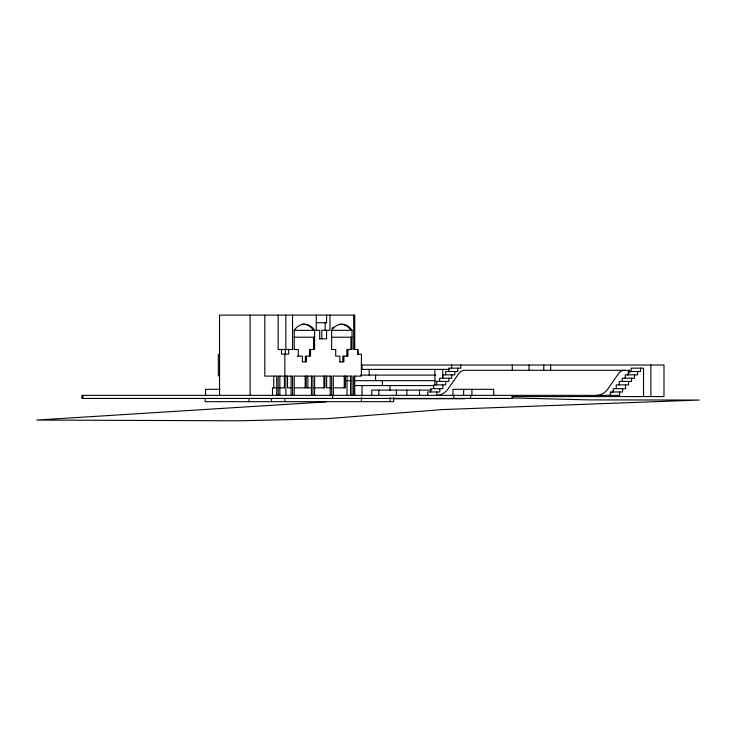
<?xml version="1.0" encoding="UTF-8"?>
<svg xmlns="http://www.w3.org/2000/svg" width="736" height="736" viewBox="0 0 736 736"><rect width="100%" height="100%" fill="white"/><g stroke="black" fill="none" stroke-linecap="round" stroke-linejoin="round"><path stroke-width="1.1" d="M369.159 375.093L369.159 369.389M427.699 395.352L427.699 391.975L439.815 391.975L439.815 388.7M436.825 391.975L436.825 395.352A21.151 15.962 90 0 0 448.316 388.553L458.629 373.778A10.81 8.16 -90 0 1 464.94 370.309L629.685 370.309L629.685 372.536M442.75 378.157L442.75 374.836M445.639 374.836L445.639 371.524L457.755 371.524L457.755 368.147M454.765 371.524L454.765 374.836L442.649 374.836M610.264 395.352L610.264 391.975L622.601 391.975L622.601 388.7M613.254 391.975L613.254 388.7L625.591 388.7L625.591 384.891M619.611 391.975L619.611 395.352L81.972 395.352L81.972 398.434L512.146 398.434L512.146 395.352M625.214 378.212L625.214 374.836L637.551 374.836L637.551 371.524M634.561 374.836L634.561 378.212L622.224 378.212L622.224 381.423M611.745 392.794L613.235 391.101M627.44 375.066L628.93 373.382M326.342 401.865L36.8 420.044L239.798 420.799L327.272 418.674L441.71 409.602L699.2 400.053L588.184 399.887L512.164 397.918M316.057 322.718L326.582 322.718L326.582 315.109M303.342 324.254L304.419 324.254M294.234 349.49L294.234 330.317L314.594 330.317L314.594 349.49L309.451 349.49L309.451 356.15M315.854 330.317L319.691 330.317L319.691 338.808M339.811 361.882L339.811 356.15L335.68 356.15L335.736 349.49L331.605 349.49L331.66 330.317L352.029 330.317L352.029 349.49L346.886 349.49L346.886 356.15M294.234 337.217L314.594 337.217M331.66 337.217L352.029 337.217M319.479 338.808L326.563 338.808L326.563 330.317M294.17 349.49L298.301 349.49L298.301 356.15M297.234 356.15L302.376 356.15L302.376 361.882L306.452 361.882L306.452 356.15M339.756 361.882L343.887 361.882L343.887 356.15M360.99 365.028L663.992 365.028L663.992 396.566L512.238 396.566M361.21 369.389L449.806 369.389M360.649 375.093L435.684 375.093M276.975 376.105L264.804 376.105L264.804 315.109M294.161 376.105L312.92 376.105L312.92 395.352M313.665 376.105L331.66 376.105L331.66 395.352M333.279 376.105L352.029 376.105L352.029 395.352M346.5 380.668L350.989 380.668M353.942 380.668L435.684 380.668M354.807 385.581L433.642 385.581M276.975 387.844L272.495 387.844L272.495 395.352M278.99 387.844L284.556 387.844M290.867 387.844L287.546 387.844L287.546 376.105M294.142 387.844L306.231 387.844L306.231 376.105M306.838 387.844L311.383 387.844M313.6 387.844L324.972 387.844L324.972 376.105M331.08 387.844L326.655 387.844L326.655 376.105M333.252 387.844L345.34 387.844L345.34 376.105M220.073 389.316L205.574 389.316L205.574 395.352M431.351 390.108L371.763 390.108L371.763 395.876M393.19 398.756L464.609 398.756M650.863 365.028L650.863 396.566M643.531 396.566L643.531 368.147L631.194 368.147L631.194 371.524M640.541 368.147L640.541 371.524L628.204 371.524L628.204 374.836M631.571 378.212L631.571 381.423L619.234 381.423L619.234 384.891M628.581 381.423L628.581 384.891L616.244 384.891L616.244 388.7M550.648 365.028L550.648 370.309M543.784 365.028L543.784 370.309M529.064 365.028L529.064 370.309M512.284 365.028L512.284 370.309M493.736 395.352L493.736 389.316L452.962 389.316L452.962 395.352M471.923 389.316L471.923 395.352M470.635 395.352L470.635 398.434M463.634 389.316L463.634 395.352M460.736 365.028L460.736 368.147L448.629 368.147L448.629 371.524M453.781 395.352L453.781 398.434M451.775 374.836L451.775 378.212L439.659 378.212L439.659 381.423M451.619 365.028L451.619 368.147M448.785 378.212L448.785 381.423L436.669 381.423L436.669 384.891M445.795 381.423L445.795 384.891L433.679 384.891L433.679 388.7M442.805 384.891L442.805 388.7L430.689 388.7L430.689 391.975M442.75 369.389L442.649 378.212M434.912 369.389L434.912 384.836M419.474 390.108L419.474 395.352M406.833 390.108L406.833 395.352M396.373 390.108L396.373 395.352M393.659 397.587L393.659 401.672L205.169 401.672L205.169 398.434M390.154 397.587L390.154 401.672M389.933 385.581L389.933 390.108M382.38 380.668L382.38 385.581M378.801 390.108L378.801 395.352M375.59 375.093L375.59 380.668M361.983 365.028L361.983 369.389M362.02 385.581L362.02 395.876M361.404 397.587L361.404 401.672M358.064 354.163L358.064 349.49L353.712 349.49L353.712 315.109M357.558 349.49L357.558 354.163L361.404 354.163L361.404 376.105L353.712 376.105L353.712 395.352M354.715 349.49L354.715 315.109L219.549 315.109L219.549 395.352M354.715 376.105L354.715 395.352M350.952 337.217L350.952 349.49M350.566 376.105L350.566 395.352M347.953 349.49L347.953 356.15L342.81 356.15L342.81 361.882M347.024 376.105L347.024 395.352M344.264 376.105L344.264 387.844M333.344 376.105L333.344 395.352M332.608 395.352L332.608 398.434M330.197 376.105L330.197 395.352M329.976 315.109L329.976 330.317L321.77 330.317L321.77 338.808M325.183 322.718L325.183 330.317M323.904 376.105L323.904 387.844M316.278 315.109L316.278 330.317M314.594 376.105L314.594 395.352M313.527 337.217L313.527 349.49M311.457 376.105L311.457 395.352M310.528 349.49L310.528 356.15L305.376 356.15L305.376 361.882M307.915 376.105L307.915 387.844M305.155 376.105L305.155 387.844M294.234 376.105L294.234 395.352M292.551 315.109L292.551 349.49L278.171 349.49L278.171 315.109M292.551 395.352L292.551 376.105L278.171 376.105L278.171 395.352M291.088 376.105L291.088 395.352M288.705 349.49L288.705 354.163L281.511 354.163L281.511 349.49M285.862 315.109L285.862 349.49M285.862 376.105L285.862 395.352M285.356 349.49L285.356 354.163M284.85 354.163L284.85 376.105M284.85 398.434L284.85 401.672M284.4 376.105L284.4 387.844M279.855 376.105L279.855 395.352M276.708 376.105L276.708 395.352M273.728 376.105L273.728 387.844M271.492 398.434L271.492 401.672M250.084 315.109L250.084 395.352M249.072 398.434L249.072 401.672M218.325 354.163L218.325 376.105M82.92 395.352L82.92 398.434M294.234 330.317A18.041 13.616 -90 0 1 314.594 330.317M331.66 330.317A18.041 13.616 -90 0 1 352.029 330.317M338.864 324.429A18.041 13.616 -90 0 1 350.952 330.317M331.954 328.541A18.041 13.616 -90 0 1 333.5 327.032M301.429 324.429A18.041 13.616 -90 0 1 313.527 330.317M596.776 395.361A20.902 15.778 90 0 0 608.166 388.553L618.387 373.778A10.672 8.059 90 0 1 624.652 370.3"/></g></svg>
